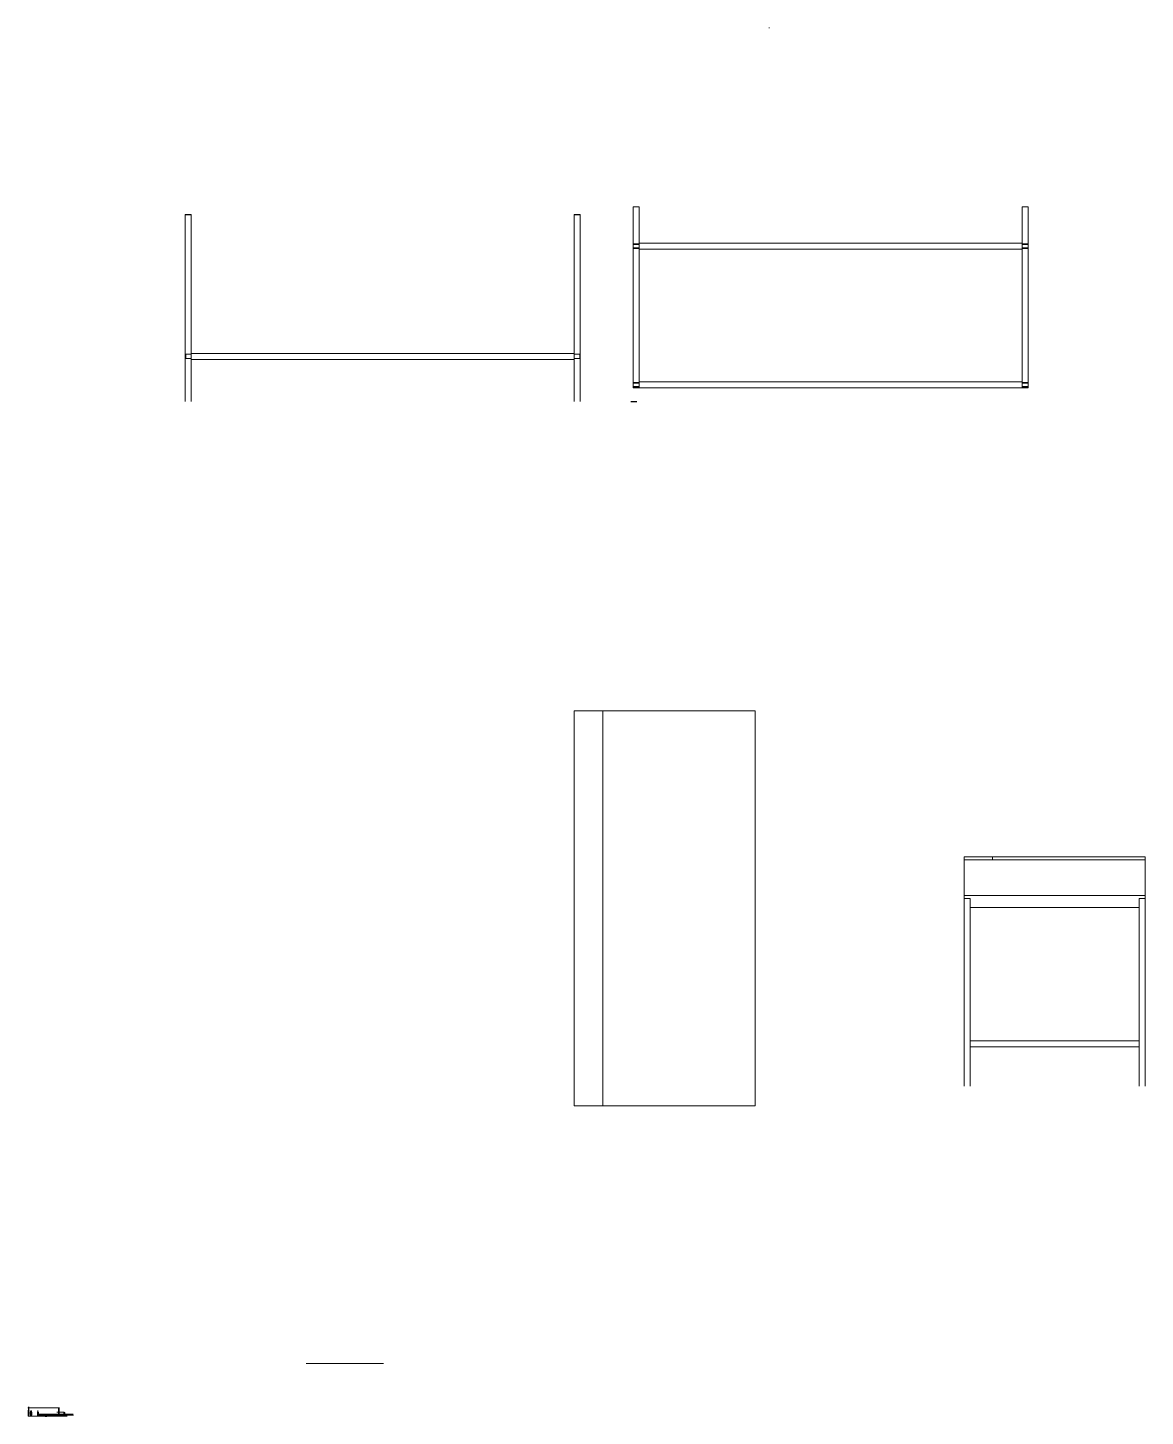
# Model space of a CAD drawing. Header units: millimetres. Extents: x -494 to 3469, y 484 to 2917.
# Drawn here: x 1912.2 to 2282.5, y 973.3 to 1433.6 of the extents above; entities that cross this region are included whole.
import ezdxf

# ---------------------------------------------------------------- set-up
doc = ezdxf.new("R2010")
doc.units = ezdxf.units.MM
doc.layers.get('DEFPOINTS').update_dxf_attribs({"color": 210})
doc.layers.add('A-ANNO-DIMS', color=3, linetype='Continuous', lineweight=18)
doc.layers.add('A-FURN', color=8, linetype='Continuous', lineweight=18)
doc.layers.add('Layer1', color=250, linetype='Continuous')

# ---------------------------------------------------------------- blocks, each defined once
blk = doc.blocks.new('scrivania vite 5')
blk.add_line((-0.36, 0.14), (-0.36, 0.42))
at = {"layer": 'Layer1'}
for p, q in [((-0.95, 0.56), (-0.95, 0.61)), ((-0.95, 0.61), (-0.36, 0.61)), ((-0.95, 0.56), (-0.91, 0.56)), ((-0.95, 0.35), (-0.95, 0.42)), ((-0.95, 0.42), (-0.91, 0.42)), ((-0.95, 0.35), (-0.37, 0.35)), ((-0.95, 0.21), (-0.95, 0.14)), ((-0.95, 0.21), (-0.37, 0.21)), ((-0.95, 0.14), (-0.36, 0.14)), ((-0.91, 0.56), (-0.91, 0.42)), ((-0.89, 0.37), (-0.89, 0.56)), ((-0.89, 0.56), (-0.46, 0.56)), ((-0.89, 0.56), (-0.46, 0.56)), ((-0.89, 0.37), (-0.46, 0.37)), ((-0.83, 0.37), (-0.83, 0.56)), ((-0.79, 0.54), (-0.79, 0.39)), ((-0.79, 0.54), (-0.58, 0.54)), ((-0.79, 0.39), (-0.58, 0.39)), ((-0.68, 0.39), (-0.68, 0.54)), ((-0.58, 0.39), (-0.58, 0.54)), ((-0.58, 0.21), (-0.58, 0.35)), ((-0.54, 0.37), (-0.54, 0.56)), ((-0.51, 0.21), (-0.51, 0.35)), ((-0.46, 0.37), (-0.46, 0.56)), ((-0.45, 0.56), (-0.45, 0.42)), ((-0.45, 0.56), (-0.36, 0.56)), ((-0.45, 0.56), (-0.36, 0.56)), ((-0.36, 0.42), (-0.45, 0.42)), ((-0.37, 0.35), (-0.37, 0.21)), ((-0.36, 0.56), (-0.36, 0.61))]:
    blk.add_line(p, q, dxfattribs=at)

msp = doc.modelspace()

# ---------------------------------------------------------------- linework, layer by layer
for p, q in [((1964.3, 1371.64), (1966.3, 1371.64)), ((2093.3, 1371.64), (2095.3, 1371.64)), ((2112.03, 1309.64), (2114.03, 1309.64)), ((1912.34, 975.19), (1912.38, 975.2)), ((1912.34, 975.19), (1912.39, 975.16)), ((1912.34, 975.07), (1912.38, 975.08)), ((1912.34, 975.07), (1912.39, 975.04)), ((1912.34, 974.82), (1912.38, 974.83)), ((1912.34, 974.82), (1912.39, 974.79)), ((1912.34, 974.7), (1912.38, 974.71)), ((1912.34, 974.7), (1912.39, 974.67)), ((1912.34, 974.45), (1912.38, 974.46)), ((1912.34, 974.45), (1912.39, 974.42)), ((1912.34, 974.33), (1912.38, 974.34)), ((1912.34, 974.33), (1912.39, 974.3)), ((1912.34, 974.2), (1912.38, 974.22)), ((1912.34, 974.2), (1912.39, 974.18)), ((1912.34, 974.08), (1912.38, 974.09)), ((1912.34, 974.08), (1912.39, 974.06)), ((1912.34, 973.96), (1912.38, 973.97)), ((1912.34, 973.96), (1912.39, 973.93)), ((1912.34, 973.96), (1912.34, 973.96)), ((1912.34, 973.83), (1912.38, 973.84)), ((1912.34, 973.83), (1912.39, 973.81)), ((1912.34, 973.83), (1912.34, 973.83)), ((1912.34, 973.71), (1912.38, 973.72)), ((1912.34, 973.71), (1912.39, 973.68)), ((1912.34, 973.71), (1912.34, 973.71)), ((1912.34, 973.59), (1912.38, 973.6)), ((1912.34, 973.59), (1912.39, 973.56)), ((1912.34, 973.59), (1912.34, 973.59)), ((1912.34, 973.46), (1912.38, 973.47)), ((1912.34, 973.46), (1912.39, 973.44)), ((1912.34, 973.46), (1912.34, 973.46)), ((1912.37, 973.35), (1912.37, 975.3)), ((1912.38, 975.2), (1912.5, 975.18)), ((1912.38, 975.08), (1912.5, 975.06)), ((1912.38, 974.83), (1912.5, 974.81)), ((1912.38, 974.71), (1912.5, 974.69)), ((1912.38, 974.46), (1912.5, 974.44)), ((1912.38, 974.34), (1912.5, 974.32)), ((1912.38, 974.22), (1912.5, 974.19)), ((1912.38, 974.09), (1912.5, 974.07)), ((1912.38, 973.97), (1912.5, 973.95)), ((1912.38, 973.84), (1912.5, 973.82)), ((1912.38, 973.72), (1912.5, 973.7)), ((1912.38, 973.6), (1912.5, 973.58)), ((1912.38, 973.47), (1912.5, 973.45)), ((1912.39, 975.16), (1912.49, 975.15)), ((1912.39, 975.04), (1912.49, 975.02)), ((1912.39, 974.79), (1912.49, 974.78)), ((1912.39, 974.67), (1912.49, 974.65)), ((1912.39, 974.42), (1912.49, 974.41)), ((1912.39, 974.3), (1912.49, 974.28)), ((1912.39, 974.18), (1912.49, 974.16)), ((1912.39, 974.06), (1912.49, 974.04)), ((1912.39, 973.93), (1912.49, 973.91)), ((1912.39, 973.81), (1912.49, 973.79)), ((1912.39, 973.68), (1912.49, 973.67)), ((1912.39, 973.56), (1912.49, 973.54)), ((1912.39, 973.44), (1912.49, 973.42)), ((1912.54, 975.15), (1912.49, 975.15)), ((1912.54, 975.03), (1912.49, 975.02)), ((1912.54, 974.78), (1912.49, 974.78)), ((1912.54, 974.66), (1912.49, 974.65)), ((1912.54, 974.41), (1912.49, 974.41)), ((1912.54, 974.29), (1912.49, 974.28)), ((1912.54, 974.17), (1912.49, 974.16)), ((1912.54, 974.05), (1912.49, 974.04)), ((1912.54, 973.92), (1912.49, 973.91)), ((1912.54, 973.8), (1912.49, 973.79)), ((1912.54, 973.67), (1912.49, 973.67)), ((1912.54, 973.55), (1912.49, 973.54)), ((1912.54, 973.43), (1912.49, 973.42)), ((1912.54, 975.15), (1912.5, 975.18)), ((1912.54, 975.03), (1912.5, 975.06)), ((1912.54, 974.79), (1912.5, 974.81)), ((1912.54, 974.66), (1912.5, 974.69)), ((1912.54, 974.42), (1912.5, 974.44)), ((1912.54, 974.29), (1912.5, 974.32)), ((1912.54, 974.17), (1912.5, 974.19)), ((1912.54, 974.05), (1912.5, 974.07)), ((1912.54, 973.92), (1912.5, 973.95)), ((1912.54, 973.8), (1912.5, 973.82)), ((1912.54, 973.68), (1912.5, 973.7)), ((1912.54, 973.55), (1912.5, 973.58)), ((1912.54, 973.43), (1912.5, 973.45)), ((1912.51, 973.35), (1912.51, 975.3)), ((1912.54, 975.15), (1912.54, 975.15)), ((1912.54, 975.03), (1912.54, 975.03)), ((1912.54, 974.78), (1912.54, 974.79)), ((1912.54, 974.66), (1912.54, 974.66)), ((1912.54, 974.41), (1912.54, 974.42)), ((1912.54, 974.29), (1912.54, 974.29)), ((1912.54, 974.17), (1912.54, 974.17)), ((1912.54, 974.05), (1912.54, 974.05)), ((1912.54, 973.92), (1912.54, 973.92)), ((1912.54, 973.8), (1912.54, 973.8)), ((1912.54, 973.67), (1912.54, 973.68)), ((1912.54, 973.55), (1912.54, 973.55)), ((1912.54, 973.43), (1912.54, 973.43)), ((1914.37, 973.4), (1914.37, 973.4))]:
    msp.add_line(p, q)
at = {"layer": 'A-ANNO-DIMS'}
for p, q in [((2157.82, 1433.57), (2158.02, 1433.57)), ((2114.77, 1361.92), (2112.97, 1361.92)), ((2112.97, 1361.72), (2112.97, 1361.92)), ((2112.97, 1361.72), (2114.77, 1361.72)), ((2112.97, 1360.42), (2112.97, 1360.62)), ((2112.97, 1360.62), (2114.77, 1360.62)), ((2114.77, 1360.42), (2112.97, 1360.42)), ((2114.77, 1361.92), (2114.77, 1361.72)), ((2114.77, 1360.62), (2114.77, 1360.42)), ((2241.77, 1361.92), (2243.57, 1361.92)), ((2241.77, 1361.92), (2241.77, 1361.72)), ((2243.57, 1361.72), (2241.77, 1361.72)), ((2243.57, 1360.62), (2241.77, 1360.62)), ((2241.77, 1360.62), (2241.77, 1360.42)), ((2241.77, 1360.42), (2243.57, 1360.42)), ((2243.57, 1361.72), (2243.57, 1361.92)), ((2243.57, 1360.42), (2243.57, 1360.62)), ((1964.5, 1325.39), (1966.3, 1325.39)), ((1964.5, 1325.39), (1964.5, 1323.89)), ((1964.5, 1323.89), (1966.3, 1323.89)), ((1966.3, 1323.89), (1966.3, 1325.39)), ((2095.1, 1325.39), (2093.3, 1325.39)), ((2093.3, 1323.89), (2093.3, 1325.39)), ((2095.1, 1323.89), (2093.3, 1323.89)), ((2095.1, 1325.39), (2095.1, 1323.89)), ((2114.77, 1315.92), (2112.97, 1315.92)), ((2112.97, 1315.72), (2112.97, 1315.92)), ((2112.97, 1315.72), (2114.77, 1315.72)), ((2112.97, 1314.42), (2112.97, 1314.62)), ((2112.97, 1314.62), (2114.77, 1314.62)), ((2114.77, 1314.42), (2112.97, 1314.42)), ((2114.77, 1315.92), (2114.77, 1315.72)), ((2114.77, 1314.62), (2114.77, 1314.42)), ((2241.77, 1315.92), (2243.57, 1315.92)), ((2241.77, 1315.92), (2241.77, 1315.72)), ((2243.57, 1315.72), (2241.77, 1315.72)), ((2243.57, 1314.62), (2241.77, 1314.62)), ((2241.77, 1314.62), (2241.77, 1314.42)), ((2241.77, 1314.42), (2243.57, 1314.42)), ((2243.57, 1315.72), (2243.57, 1315.92)), ((2243.57, 1314.42), (2243.57, 1314.62))]:
    msp.add_line(p, q, dxfattribs=at)
at = {"layer": 'A-FURN'}
for p, q in [((1964.3, 1309.64), (1964.3, 1371.64)), ((1964.3, 1309.64), (1964.3, 1371.64)), ((1966.3, 1371.64), (1966.3, 1309.64)), ((2093.3, 1371.64), (2093.3, 1309.64)), ((2095.3, 1371.64), (2095.3, 1309.64)), ((2114.77, 1372.17), (2114.77, 1374.17)), ((2114.77, 1372.17), (2114.77, 1316.17)), ((2241.77, 1372.17), (2241.77, 1374.17)), ((2241.77, 1372.17), (2241.77, 1316.17)), ((2114.77, 1362.17), (2241.77, 1362.17)), ((2114.77, 1360.17), (2241.77, 1360.17)), ((2241.77, 1362.17), (2241.77, 1314.17)), ((1964.3, 1323.64), (1964.3, 1325.64)), ((1966.3, 1325.64), (2093.3, 1325.64)), ((1964.3, 1309.64), (1964.3, 1323.64)), ((1966.3, 1323.64), (2093.3, 1323.64)), ((1966.3, 1309.64), (1966.3, 1321.64)), ((2114.77, 1316.17), (2241.77, 1316.17)), ((2114.77, 1316.17), (2114.77, 1314.17)), ((2093.29, 1207.18), (2153.29, 1207.18)), ((2093.29, 1076.18), (2093.29, 1207.18)), ((2102.72, 1190.25), (2102.72, 1207.18)), ((2153.29, 1207.18), (2153.29, 1076.18)), ((2102.72, 1076.18), (2102.72, 1190.25)), ((2222.55, 1158.71), (2282.55, 1158.71)), ((2222.55, 1158.71), (2222.55, 1082.71)), ((2222.55, 1158.71), (2222.55, 1157.71)), ((2222.55, 1157.71), (2282.55, 1157.71)), ((2231.97, 1157.71), (2231.97, 1158.71)), ((2282.55, 1082.71), (2282.55, 1158.71)), ((2222.55, 1144.94), (2222.55, 1145.94)), ((2222.55, 1145.94), (2282.55, 1145.94)), ((2222.55, 1144.94), (2224.55, 1144.94)), ((2224.55, 1144.94), (2224.55, 1082.71)), ((2224.55, 1144.94), (2224.55, 1141.94)), ((2224.55, 1141.94), (2280.55, 1141.94)), ((2282.55, 1144.94), (2280.55, 1144.94)), ((2280.55, 1144.94), (2280.55, 1082.71)), ((2224.55, 1082.71), (2224.55, 1097.71)), ((2224.55, 1097.71), (2280.55, 1097.71)), ((2280.55, 1095.71), (2224.55, 1095.71)), ((2280.55, 1097.71), (2280.55, 1095.71)), ((2153.29, 1076.18), (2093.29, 1076.18)), ((2030.05, 990.74), (2004.42, 990.74)), ((2004.42, 990.74), (2008.42, 990.74)), ((2008.42, 990.74), (2005.88, 990.74)), ((1922.67, 976.12), (1912.16, 976.12)), ((1912.36, 976.34), (1912.26, 976.34)), ((1912.26, 976.34), (1912.26, 976.33)), ((1912.26, 976.33), (1912.26, 976.32)), ((1912.26, 976.32), (1912.36, 976.32)), ((1912.36, 976.27), (1912.26, 976.32)), ((1912.52, 976.34), (1912.36, 976.34)), ((1912.36, 976.32), (1912.52, 976.32)), ((1912.36, 975.74), (1912.36, 976.27)), ((1912.36, 976.27), (1912.52, 976.27)), ((1912.62, 976.34), (1912.52, 976.34)), ((1912.52, 976.32), (1912.62, 976.32)), ((1912.52, 976.27), (1912.62, 976.32)), ((1912.52, 975.74), (1912.52, 976.27)), ((1912.62, 976.32), (1912.62, 976.34)), ((1922.34, 975.23), (1922.34, 976.12)), ((1922.34, 976.12), (1922.61, 976.12)), ((1922.34, 976.05), (1922.61, 976.05)), ((1922.61, 976.12), (1922.61, 975.23)), ((1922.61, 976.05), (1922.61, 976.04)), ((1912.36, 975.3), (1912.36, 975.74)), ((1912.37, 975.3), (1912.36, 975.3)), ((1912.37, 975.3), (1912.51, 975.3)), ((1912.37, 973.57), (1912.37, 973.47)), ((1912.37, 973.45), (1912.37, 973.35)), ((1912.37, 973.35), (1912.51, 973.35)), ((1925.19, 973.35), (1912.37, 973.35)), ((1912.51, 973.35), (1912.37, 973.35)), ((1912.37, 973.35), (1914.37, 973.35)), ((1914.49, 973.35), (1912.37, 973.35)), ((1912.37, 973.35), (1914.37, 973.35)), ((1912.51, 975.3), (1912.52, 975.3)), ((1912.52, 975.75), (1912.52, 975.75)), ((1912.52, 975.3), (1912.52, 975.74)), ((1914.37, 973.35), (1913.1, 973.35)), ((1913.35, 973.35), (1913.21, 973.35)), ((1913.35, 973.35), (1913.35, 973.36)), ((1914.47, 973.35), (1914.37, 973.35)), ((1914.37, 973.35), (1915.37, 973.35)), ((1915.4, 974.69), (1915.37, 974.59)), ((1915.37, 974.59), (1915.67, 974.59)), ((1915.37, 974.59), (1915.37, 973.44)), ((1915.37, 973.44), (1915.67, 973.44)), ((1915.37, 973.44), (1915.4, 973.35)), ((1915.4, 975.03), (1915.65, 975.03)), ((1915.4, 974.69), (1915.4, 974.71)), ((1915.4, 974.69), (1915.4, 974.71)), ((1915.4, 974.71), (1915.65, 974.71)), ((1915.4, 974.69), (1915.65, 974.69)), ((1915.4, 974.59), (1915.4, 973.44)), ((1915.4, 973.35), (1915.65, 973.35)), ((1915.4, 973.35), (1915.46, 973.35)), ((1915.4, 973.35), (1915.65, 973.35)), ((1915.46, 973.44), (1915.46, 974.59)), ((1915.52, 974.59), (1915.52, 973.44)), ((1915.59, 973.44), (1915.59, 974.59)), ((1915.65, 974.69), (1915.65, 974.71)), ((1915.65, 974.69), (1915.67, 974.59)), ((1915.65, 973.44), (1915.65, 974.59)), ((1915.67, 973.44), (1915.65, 973.35)), ((1915.67, 974.27), (1915.67, 974.59)), ((1915.67, 974.27), (1915.67, 973.44)), ((1927.16, 973.94), (1915.78, 973.94)), ((1915.78, 973.94), (1916.28, 973.94)), ((1915.78, 973.91), (1915.78, 973.94)), ((1916.28, 973.91), (1915.78, 973.91)), ((1915.78, 973.91), (1915.83, 973.91)), ((1927.35, 973.7), (1915.8, 973.7)), ((1915.83, 973.91), (1915.83, 973.31)), ((1916.28, 973.91), (1916.23, 973.91)), ((1916.23, 973.91), (1916.23, 973.29)), ((1916.23, 973.91), (1916.23, 973.79)), ((1916.28, 973.94), (1916.28, 973.91)), ((1924.19, 974.59), (1921.82, 974.59)), ((1924.14, 974.44), (1924.14, 974.52)), ((1924.14, 974.52), (1924.41, 974.52)), ((1924.22, 974.44), (1924.14, 974.44)), ((1924.14, 974.29), (1924.14, 973.7)), ((1924.41, 974.29), (1924.14, 974.29)), ((1924.14, 973.7), (1924.41, 973.7)), ((1924.19, 973.7), (1924.19, 973.37)), ((1924.19, 973.7), (1924.19, 973.7)), ((1924.19, 973.37), (1924.36, 973.37)), ((1924.22, 974.29), (1924.22, 974.44)), ((1924.22, 974.44), (1924.34, 974.44)), ((1924.34, 974.29), (1924.34, 974.44)), ((1924.41, 974.44), (1924.34, 974.44)), ((1924.36, 973.37), (1924.36, 973.7)), ((1924.41, 974.44), (1924.41, 974.52)), ((1924.41, 973.7), (1924.41, 974.29))]:
    msp.add_line(p, q, dxfattribs=at)
msp.add_lwpolyline([(2241.77, 1374.17), (2243.77, 1374.17), (2243.77, 1314.17), (2112.77, 1314.17), (2112.77, 1374.17), (2114.77, 1374.17)], dxfattribs=at)
for points, degree in [([(1922.34, 975.23), (1922.34, 976.05)], 1), ([(1922.61, 975.22), (1922.61, 976.04)], 1), ([(1922.34, 975.23), (1922.35, 975.2), (1922.39, 975.09), (1922.39, 975.08), (1922.41, 975.08), (1922.42, 975.08), (1922.43, 975.08)], 3), ([(1922.56, 975.18), (1922.58, 975.18), (1922.59, 975.18), (1922.59, 975.17), (1922.6, 975.16), (1922.61, 975.15), (1922.6, 975.15), (1922.6, 975.14), (1922.59, 975.12), (1922.58, 975.12), (1922.57, 975.1), (1922.56, 975.1), (1922.54, 975.08), (1922.51, 975.07), (1922.48, 975.06), (1922.46, 975.06), (1922.44, 975.05), (1922.41, 975.05), (1922.39, 975.05), (1922.39, 975.05), (1922.36, 975.06), (1922.35, 975.07), (1922.34, 975.08), (1922.34, 975.09), (1922.35, 975.11), (1922.36, 975.12), (1922.37, 975.13), (1922.39, 975.14)], 3), ([(1922.56, 975.09), (1922.58, 975.09), (1922.59, 975.09), (1922.59, 975.08), (1922.6, 975.07), (1922.61, 975.06), (1922.6, 975.06), (1922.6, 975.05), (1922.59, 975.03), (1922.58, 975.03), (1922.57, 975.01), (1922.56, 975.01), (1922.54, 974.99), (1922.51, 974.98), (1922.48, 974.97), (1922.46, 974.97), (1922.44, 974.96), (1922.41, 974.96), (1922.39, 974.96), (1922.39, 974.96), (1922.36, 974.97), (1922.35, 974.98), (1922.34, 974.99), (1922.34, 975), (1922.35, 975.02), (1922.36, 975.03), (1922.37, 975.04), (1922.39, 975.05)], 3), ([(1922.56, 975), (1922.58, 975), (1922.59, 975), (1922.59, 974.99), (1922.6, 974.98), (1922.61, 974.97), (1922.6, 974.97), (1922.6, 974.96), (1922.59, 974.94), (1922.58, 974.93), (1922.57, 974.92), (1922.56, 974.91), (1922.54, 974.9), (1922.51, 974.89), (1922.48, 974.88), (1922.46, 974.87), (1922.44, 974.87), (1922.41, 974.87), (1922.39, 974.87), (1922.39, 974.87), (1922.36, 974.88), (1922.35, 974.89), (1922.34, 974.9), (1922.34, 974.91), (1922.35, 974.93), (1922.36, 974.94), (1922.37, 974.95), (1922.39, 974.96)], 3), ([(1922.56, 974.91), (1922.58, 974.91), (1922.59, 974.9), (1922.59, 974.9), (1922.6, 974.89), (1922.61, 974.88), (1922.6, 974.87), (1922.6, 974.87), (1922.59, 974.85), (1922.58, 974.84), (1922.57, 974.83), (1922.56, 974.82), (1922.54, 974.81), (1922.51, 974.8), (1922.48, 974.79), (1922.46, 974.78), (1922.44, 974.78), (1922.41, 974.78), (1922.39, 974.78), (1922.39, 974.78), (1922.36, 974.79), (1922.35, 974.8), (1922.34, 974.81), (1922.34, 974.82), (1922.35, 974.83), (1922.36, 974.85), (1922.37, 974.86), (1922.39, 974.87)], 3), ([(1922.56, 974.82), (1922.58, 974.82), (1922.59, 974.81), (1922.59, 974.81), (1922.6, 974.8), (1922.61, 974.79), (1922.6, 974.78), (1922.6, 974.78), (1922.59, 974.76), (1922.58, 974.75), (1922.57, 974.74), (1922.56, 974.73), (1922.54, 974.72), (1922.51, 974.71), (1922.48, 974.7), (1922.46, 974.69), (1922.44, 974.69), (1922.41, 974.69), (1922.39, 974.69), (1922.39, 974.69), (1922.36, 974.7), (1922.35, 974.71), (1922.34, 974.72), (1922.34, 974.73), (1922.35, 974.74), (1922.36, 974.76), (1922.37, 974.77), (1922.39, 974.78)], 3), ([(1922.56, 974.73), (1922.58, 974.73), (1922.59, 974.72), (1922.59, 974.72), (1922.6, 974.71), (1922.61, 974.7), (1922.6, 974.69), (1922.6, 974.68), (1922.59, 974.67), (1922.58, 974.66), (1922.57, 974.65), (1922.56, 974.64), (1922.54, 974.63), (1922.51, 974.62), (1922.48, 974.61), (1922.46, 974.6), (1922.44, 974.6), (1922.41, 974.6), (1922.39, 974.6), (1922.39, 974.6), (1922.36, 974.6), (1922.35, 974.61), (1922.34, 974.63), (1922.34, 974.64), (1922.35, 974.65), (1922.36, 974.67), (1922.37, 974.68), (1922.39, 974.69)], 3), ([(1922.56, 974.64), (1922.58, 974.64), (1922.59, 974.63), (1922.59, 974.63), (1922.6, 974.62), (1922.61, 974.61), (1922.6, 974.6), (1922.6, 974.59), (1922.59, 974.58), (1922.58, 974.57), (1922.57, 974.56), (1922.56, 974.55), (1922.54, 974.54), (1922.51, 974.53), (1922.48, 974.52), (1922.46, 974.51), (1922.44, 974.51), (1922.41, 974.51), (1922.39, 974.51), (1922.39, 974.51), (1922.36, 974.51), (1922.35, 974.52), (1922.34, 974.54), (1922.34, 974.55), (1922.35, 974.56), (1922.36, 974.58), (1922.37, 974.59), (1922.39, 974.6)], 3), ([(1922.56, 974.55), (1922.58, 974.55), (1922.59, 974.54), (1922.59, 974.54), (1922.6, 974.53), (1922.61, 974.52), (1922.6, 974.51), (1922.6, 974.5), (1922.59, 974.49), (1922.58, 974.48), (1922.57, 974.47), (1922.56, 974.46), (1922.54, 974.45), (1922.51, 974.44), (1922.48, 974.43), (1922.46, 974.42), (1922.44, 974.42), (1922.41, 974.42), (1922.39, 974.42), (1922.39, 974.42), (1922.36, 974.42), (1922.35, 974.43), (1922.34, 974.45), (1922.34, 974.46), (1922.35, 974.47), (1922.36, 974.49), (1922.37, 974.5), (1922.39, 974.51)], 3), ([(1922.56, 974.46), (1922.58, 974.46), (1922.59, 974.45), (1922.59, 974.45), (1922.6, 974.44), (1922.61, 974.43), (1922.6, 974.42), (1922.6, 974.41), (1922.59, 974.4), (1922.58, 974.39), (1922.57, 974.38), (1922.56, 974.37), (1922.54, 974.36), (1922.51, 974.35), (1922.48, 974.34), (1922.46, 974.33), (1922.44, 974.33), (1922.41, 974.33), (1922.39, 974.33), (1922.39, 974.33), (1922.36, 974.33), (1922.35, 974.34), (1922.34, 974.36), (1922.34, 974.37), (1922.35, 974.38), (1922.36, 974.4), (1922.37, 974.41), (1922.39, 974.42)], 3), ([(1922.56, 974.37), (1922.58, 974.37), (1922.59, 974.36), (1922.59, 974.36), (1922.6, 974.35), (1922.61, 974.34), (1922.6, 974.33), (1922.6, 974.32), (1922.59, 974.31), (1922.58, 974.3), (1922.57, 974.29), (1922.56, 974.28), (1922.54, 974.27), (1922.51, 974.26), (1922.48, 974.25), (1922.46, 974.24), (1922.44, 974.24), (1922.41, 974.24), (1922.39, 974.24), (1922.39, 974.24), (1922.36, 974.25), (1922.35, 974.25), (1922.34, 974.27), (1922.34, 974.28), (1922.35, 974.29), (1922.36, 974.31), (1922.37, 974.32), (1922.39, 974.33)], 3), ([(1922.56, 974.28), (1922.58, 974.28), (1922.59, 974.27), (1922.59, 974.27), (1922.6, 974.26), (1922.61, 974.25), (1922.6, 974.24), (1922.6, 974.23), (1922.59, 974.22), (1922.58, 974.21), (1922.57, 974.2), (1922.56, 974.19), (1922.54, 974.18), (1922.51, 974.17), (1922.48, 974.16), (1922.46, 974.15), (1922.44, 974.15), (1922.41, 974.15), (1922.39, 974.15), (1922.39, 974.15), (1922.36, 974.16), (1922.35, 974.16), (1922.34, 974.18), (1922.34, 974.19), (1922.35, 974.2), (1922.36, 974.22), (1922.37, 974.23), (1922.39, 974.24)], 3), ([(1922.56, 974.19), (1922.58, 974.19), (1922.59, 974.18), (1922.59, 974.18), (1922.6, 974.17), (1922.61, 974.16), (1922.6, 974.15), (1922.6, 974.15), (1922.59, 974.13), (1922.58, 974.12), (1922.57, 974.11), (1922.56, 974.1), (1922.54, 974.09), (1922.51, 974.08), (1922.48, 974.07), (1922.46, 974.06), (1922.44, 974.06), (1922.41, 974.06), (1922.39, 974.06), (1922.39, 974.06), (1922.36, 974.07), (1922.35, 974.08), (1922.34, 974.09), (1922.34, 974.1), (1922.35, 974.11), (1922.36, 974.13), (1922.37, 974.14), (1922.39, 974.15)], 3), ([(1922.56, 974.1), (1922.58, 974.1), (1922.59, 974.09), (1922.59, 974.09), (1922.6, 974.08), (1922.61, 974.07), (1922.6, 974.06), (1922.6, 974.05), (1922.59, 974.04), (1922.58, 974.03), (1922.57, 974.02), (1922.56, 974.01), (1922.54, 974), (1922.51, 973.99), (1922.48, 973.98), (1922.46, 973.97), (1922.44, 973.97), (1922.41, 973.97), (1922.39, 973.97), (1922.39, 973.97), (1922.36, 973.98), (1922.35, 973.98), (1922.34, 974), (1922.34, 974.01), (1922.35, 974.02), (1922.36, 974.04), (1922.37, 974.05), (1922.39, 974.06)], 3), ([(1922.56, 974.01), (1922.58, 974.01), (1922.59, 974), (1922.59, 974), (1922.6, 973.99), (1922.61, 973.98), (1922.6, 973.97), (1922.6, 973.96), (1922.59, 973.95), (1922.58, 973.94), (1922.57, 973.93), (1922.56, 973.92), (1922.54, 973.91), (1922.51, 973.9), (1922.48, 973.89), (1922.46, 973.88), (1922.44, 973.88), (1922.41, 973.88), (1922.39, 973.88), (1922.39, 973.88), (1922.36, 973.88), (1922.35, 973.89), (1922.34, 973.91), (1922.34, 973.92), (1922.35, 973.93), (1922.36, 973.94), (1922.37, 973.96), (1922.39, 973.97)], 3), ([(1922.56, 973.92), (1922.58, 973.92), (1922.59, 973.91), (1922.59, 973.91), (1922.6, 973.9), (1922.61, 973.89), (1922.6, 973.88), (1922.6, 973.87), (1922.59, 973.86), (1922.58, 973.85), (1922.57, 973.83), (1922.56, 973.83), (1922.54, 973.82), (1922.51, 973.81), (1922.48, 973.8), (1922.46, 973.79), (1922.44, 973.79), (1922.41, 973.79), (1922.39, 973.79), (1922.39, 973.79), (1922.36, 973.79), (1922.35, 973.8), (1922.34, 973.82), (1922.34, 973.83), (1922.35, 973.84), (1922.36, 973.85), (1922.37, 973.87), (1922.39, 973.88)], 3), ([(1922.56, 973.83), (1922.58, 973.82), (1922.59, 973.82), (1922.59, 973.81), (1922.6, 973.81), (1922.61, 973.8), (1922.6, 973.79), (1922.6, 973.78), (1922.59, 973.77), (1922.58, 973.76), (1922.57, 973.74), (1922.56, 973.74), (1922.54, 973.73), (1922.51, 973.71), (1922.48, 973.7), (1922.46, 973.7), (1922.44, 973.7), (1922.41, 973.69), (1922.39, 973.69), (1922.39, 973.69), (1922.36, 973.7), (1922.35, 973.71), (1922.34, 973.72), (1922.34, 973.74), (1922.35, 973.75), (1922.36, 973.76), (1922.37, 973.78), (1922.39, 973.78)], 3), ([(1922.56, 973.74), (1922.58, 973.73), (1922.59, 973.73), (1922.59, 973.72), (1922.6, 973.72), (1922.61, 973.71), (1922.6, 973.7), (1922.6, 973.69), (1922.59, 973.68), (1922.58, 973.67), (1922.57, 973.65), (1922.56, 973.65), (1922.54, 973.64), (1922.51, 973.62), (1922.48, 973.61), (1922.46, 973.61), (1922.44, 973.61), (1922.41, 973.6), (1922.39, 973.6), (1922.39, 973.6), (1922.36, 973.61), (1922.35, 973.62), (1922.34, 973.63), (1922.34, 973.65), (1922.35, 973.66), (1922.36, 973.67), (1922.37, 973.69), (1922.39, 973.69)], 3), ([(1922.56, 973.65), (1922.58, 973.64), (1922.59, 973.64), (1922.59, 973.63), (1922.6, 973.63), (1922.61, 973.62), (1922.6, 973.61), (1922.6, 973.6), (1922.59, 973.59), (1922.58, 973.58), (1922.57, 973.56), (1922.56, 973.56), (1922.54, 973.55), (1922.51, 973.53), (1922.48, 973.52), (1922.46, 973.52), (1922.44, 973.52), (1922.41, 973.51), (1922.39, 973.51), (1922.39, 973.51), (1922.36, 973.52), (1922.35, 973.53), (1922.34, 973.54), (1922.34, 973.56), (1922.35, 973.57), (1922.36, 973.58), (1922.37, 973.6), (1922.39, 973.6)], 3), ([(1922.56, 973.56), (1922.58, 973.55), (1922.59, 973.55), (1922.59, 973.55), (1922.6, 973.54), (1922.61, 973.53), (1922.6, 973.52), (1922.6, 973.51), (1922.59, 973.5), (1922.58, 973.49), (1922.57, 973.47), (1922.56, 973.47), (1922.54, 973.46), (1922.51, 973.44), (1922.48, 973.43), (1922.46, 973.43), (1922.44, 973.43), (1922.41, 973.42), (1922.39, 973.42), (1922.39, 973.42), (1922.36, 973.43), (1922.35, 973.44), (1922.34, 973.45), (1922.34, 973.47), (1922.35, 973.48), (1922.36, 973.49), (1922.37, 973.51), (1922.39, 973.51)], 3), ([(1922.39, 975.05), (1922.39, 975.01), (1922.39, 974.99), (1922.39, 974.99), (1922.4, 974.99), (1922.42, 974.98)], 3), ([(1922.39, 974.96), (1922.39, 974.92), (1922.39, 974.9), (1922.39, 974.9), (1922.4, 974.9), (1922.42, 974.89)], 3), ([(1922.39, 974.87), (1922.39, 974.82), (1922.39, 974.81), (1922.39, 974.81), (1922.4, 974.81), (1922.42, 974.8)], 3), ([(1922.39, 974.78), (1922.39, 974.73), (1922.39, 974.72), (1922.39, 974.72), (1922.4, 974.71), (1922.42, 974.71)], 3), ([(1922.39, 974.69), (1922.39, 974.64), (1922.39, 974.63), (1922.39, 974.63), (1922.4, 974.62), (1922.42, 974.62)], 3), ([(1922.39, 974.6), (1922.39, 974.55), (1922.39, 974.54), (1922.39, 974.54), (1922.4, 974.53), (1922.42, 974.53)], 3), ([(1922.39, 974.51), (1922.39, 974.46), (1922.39, 974.45), (1922.39, 974.45), (1922.4, 974.44), (1922.42, 974.44)], 3), ([(1922.39, 974.42), (1922.39, 974.37), (1922.39, 974.36), (1922.39, 974.36), (1922.4, 974.35), (1922.42, 974.35)], 3), ([(1922.39, 974.33), (1922.39, 974.28), (1922.39, 974.27), (1922.39, 974.27), (1922.4, 974.26), (1922.42, 974.26)], 3), ([(1922.39, 974.24), (1922.39, 974.19), (1922.39, 974.18), (1922.39, 974.18), (1922.4, 974.17), (1922.42, 974.17)], 3), ([(1922.39, 974.15), (1922.39, 974.1), (1922.39, 974.09), (1922.39, 974.09), (1922.4, 974.08), (1922.42, 974.08)], 3), ([(1922.39, 974.06), (1922.39, 974.01), (1922.39, 974), (1922.39, 974), (1922.4, 973.99), (1922.42, 973.99)], 3), ([(1922.39, 973.97), (1922.39, 973.92), (1922.39, 973.91), (1922.39, 973.91), (1922.4, 973.9), (1922.42, 973.9)], 3), ([(1922.39, 973.88), (1922.39, 973.83), (1922.39, 973.82), (1922.39, 973.82), (1922.4, 973.81), (1922.42, 973.81)], 3), ([(1922.39, 973.78), (1922.39, 973.74), (1922.39, 973.73), (1922.39, 973.72), (1922.4, 973.72), (1922.42, 973.72)], 3), ([(1922.39, 973.69), (1922.39, 973.65), (1922.39, 973.64), (1922.39, 973.63), (1922.4, 973.63), (1922.42, 973.63)], 3), ([(1922.39, 973.6), (1922.39, 973.56), (1922.39, 973.55), (1922.39, 973.54), (1922.4, 973.54), (1922.42, 973.54)], 3), ([(1922.39, 973.51), (1922.39, 973.47), (1922.39, 973.46), (1922.39, 973.45), (1922.4, 973.45), (1922.42, 973.45)], 3), ([(1922.39, 973.42), (1922.39, 973.38), (1922.39, 973.37), (1922.42, 973.35), (1922.47, 973.34), (1922.53, 973.35), (1922.56, 973.37), (1922.56, 973.38), (1922.56, 973.47), (1922.56, 973.47)], 3), ([(1922.61, 975.22), (1922.56, 975.13), (1922.54, 975.11), (1922.53, 975.11), (1922.51, 975.09), (1922.49, 975.08), (1922.47, 975.08)], 3), ([(1922.56, 975.09), (1922.56, 975.05), (1922.56, 975.04), (1922.54, 975.02), (1922.51, 975), (1922.49, 974.99), (1922.47, 974.99)], 3), ([(1922.56, 975), (1922.56, 974.96), (1922.56, 974.95), (1922.54, 974.93), (1922.51, 974.91), (1922.49, 974.9), (1922.47, 974.9)], 3), ([(1922.56, 974.91), (1922.56, 974.87), (1922.56, 974.86), (1922.54, 974.84), (1922.51, 974.82), (1922.49, 974.81), (1922.47, 974.81)], 3), ([(1922.56, 974.82), (1922.56, 974.78), (1922.56, 974.77), (1922.54, 974.75), (1922.51, 974.73), (1922.49, 974.72), (1922.47, 974.72)], 3), ([(1922.56, 974.73), (1922.56, 974.69), (1922.56, 974.68), (1922.54, 974.65), (1922.51, 974.64), (1922.49, 974.63), (1922.47, 974.62)], 3), ([(1922.56, 974.64), (1922.56, 974.6), (1922.56, 974.59), (1922.54, 974.56), (1922.51, 974.55), (1922.49, 974.54), (1922.47, 974.53)], 3), ([(1922.56, 974.55), (1922.56, 974.51), (1922.56, 974.5), (1922.54, 974.47), (1922.51, 974.46), (1922.49, 974.45), (1922.47, 974.44)], 3), ([(1922.56, 974.46), (1922.56, 974.42), (1922.56, 974.41), (1922.54, 974.38), (1922.51, 974.37), (1922.49, 974.36), (1922.47, 974.35)], 3), ([(1922.56, 974.37), (1922.56, 974.33), (1922.56, 974.32), (1922.54, 974.29), (1922.51, 974.28), (1922.49, 974.27), (1922.47, 974.26)], 3), ([(1922.56, 974.28), (1922.56, 974.24), (1922.56, 974.23), (1922.54, 974.2), (1922.51, 974.19), (1922.49, 974.18), (1922.47, 974.17)], 3), ([(1922.56, 974.19), (1922.56, 974.15), (1922.56, 974.14), (1922.54, 974.12), (1922.51, 974.1), (1922.49, 974.09), (1922.47, 974.09)], 3), ([(1922.56, 974.1), (1922.56, 974.06), (1922.56, 974.05), (1922.54, 974.03), (1922.51, 974.01), (1922.49, 974), (1922.47, 973.99)], 3), ([(1922.56, 974.01), (1922.56, 973.97), (1922.56, 973.96), (1922.54, 973.93), (1922.51, 973.92), (1922.49, 973.91), (1922.47, 973.9)], 3), ([(1922.56, 973.92), (1922.56, 973.87), (1922.56, 973.87), (1922.54, 973.84), (1922.51, 973.83), (1922.49, 973.82), (1922.47, 973.81)], 3), ([(1922.56, 973.83), (1922.56, 973.78), (1922.56, 973.78), (1922.54, 973.75), (1922.51, 973.74), (1922.49, 973.73), (1922.47, 973.72)], 3), ([(1922.56, 973.74), (1922.56, 973.69), (1922.56, 973.68), (1922.54, 973.66), (1922.51, 973.65), (1922.49, 973.63), (1922.47, 973.63)], 3), ([(1922.56, 973.65), (1922.56, 973.6), (1922.56, 973.6), (1922.54, 973.57), (1922.51, 973.56), (1922.49, 973.55), (1922.47, 973.54)], 3), ([(1922.56, 973.56), (1922.56, 973.51), (1922.56, 973.51), (1922.54, 973.48), (1922.51, 973.47), (1922.49, 973.46), (1922.47, 973.45)], 3)]:
    msp.add_open_spline(points, degree=degree, dxfattribs=at)
at = {"layer": 'DEFPOINTS'}
for p, q in [((1912.34, 974.57), (1912.38, 974.58)), ((1912.34, 974.57), (1912.39, 974.55)), ((1912.38, 974.58), (1912.5, 974.56)), ((1912.39, 974.55), (1912.49, 974.53)), ((1912.54, 974.54), (1912.49, 974.53)), ((1912.54, 974.54), (1912.5, 974.56)), ((1912.54, 974.54), (1912.54, 974.54)), ((1913.1, 975.08), (1913.45, 975.08)), ((1913.1, 973.85), (1913.1, 974.67)), ((1913.1, 974.67), (1913.45, 974.67)), ((1913.45, 974.62), (1913.1, 974.62)), ((1913.1, 973.85), (1913.1, 973.67)), ((1913.45, 973.72), (1913.1, 973.72)), ((1913.45, 973.67), (1913.1, 973.67)), ((1913.13, 974.62), (1913.13, 973.9)), ((1913.13, 973.9), (1913.13, 973.72)), ((1913.17, 973.63), (1913.22, 973.64)), ((1913.17, 973.63), (1913.22, 973.61)), ((1913.17, 973.63), (1913.17, 973.63)), ((1913.17, 973.57), (1913.22, 973.58)), ((1913.17, 973.57), (1913.22, 973.54)), ((1913.17, 973.57), (1913.17, 973.57)), ((1913.17, 973.5), (1913.22, 973.51)), ((1913.17, 973.5), (1913.22, 973.48)), ((1913.17, 973.5), (1913.17, 973.5)), ((1913.17, 973.44), (1913.22, 973.45)), ((1913.17, 973.44), (1913.22, 973.41)), ((1913.17, 973.44), (1913.17, 973.44)), ((1913.21, 974.62), (1913.21, 974.93)), ((1913.21, 974.93), (1913.35, 974.93)), ((1913.21, 973.35), (1913.21, 973.72)), ((1913.22, 973.64), (1913.34, 973.62)), ((1913.22, 973.61), (1913.32, 973.59)), ((1913.22, 973.58), (1913.34, 973.56)), ((1913.22, 973.54), (1913.32, 973.52)), ((1913.22, 973.51), (1913.34, 973.49)), ((1913.22, 973.48), (1913.32, 973.46)), ((1913.22, 973.45), (1913.34, 973.43)), ((1913.22, 973.41), (1913.32, 973.39)), ((1913.25, 974.62), (1913.25, 973.9)), ((1913.25, 973.9), (1913.25, 973.72)), ((1913.3, 974.62), (1913.3, 973.9)), ((1913.3, 973.9), (1913.3, 973.72)), ((1913.38, 973.6), (1913.32, 973.59)), ((1913.38, 973.53), (1913.32, 973.52)), ((1913.38, 973.47), (1913.32, 973.46)), ((1913.38, 973.4), (1913.32, 973.39)), ((1913.38, 973.6), (1913.34, 973.62)), ((1913.38, 973.53), (1913.34, 973.56)), ((1913.38, 973.47), (1913.34, 973.49)), ((1913.38, 973.4), (1913.34, 973.43)), ((1913.35, 974.62), (1913.35, 974.93)), ((1913.35, 973.35), (1913.35, 973.72)), ((1913.35, 973.4), (1913.35, 973.35)), ((1913.38, 973.6), (1913.38, 973.6)), ((1913.38, 973.53), (1913.38, 973.53)), ((1913.38, 973.47), (1913.38, 973.47)), ((1913.38, 973.4), (1913.38, 973.4)), ((1913.45, 974.62), (1913.42, 974.62)), ((1913.42, 974.62), (1913.42, 973.9)), ((1913.42, 973.9), (1913.42, 973.72)), ((1913.45, 974.67), (1913.45, 974.62)), ((1913.45, 973.9), (1913.45, 974.62)), ((1913.45, 973.85), (1913.45, 973.9)), ((1913.45, 973.85), (1913.45, 973.67)), ((1913.45, 973.67), (1913.45, 973.72)), ((1913.45, 973.67), (1913.45, 973.67))]:
    msp.add_line(p, q, dxfattribs=at)
for centre, start, end in [((1913.35, 975.13), 192.2134, 235.1667), ((1913.2, 975.13), 304.8333, 347.7866)]:
    msp.add_arc(centre, 0.251, start, end, dxfattribs=at)

# ---------------------------------------------------------------- block references
at = {"layer": 'Layer1'}
msp.add_blockref('scrivania vite 5', (1918.89, 973.22), dxfattribs=at)

doc.saveas('drawing.dxf')
